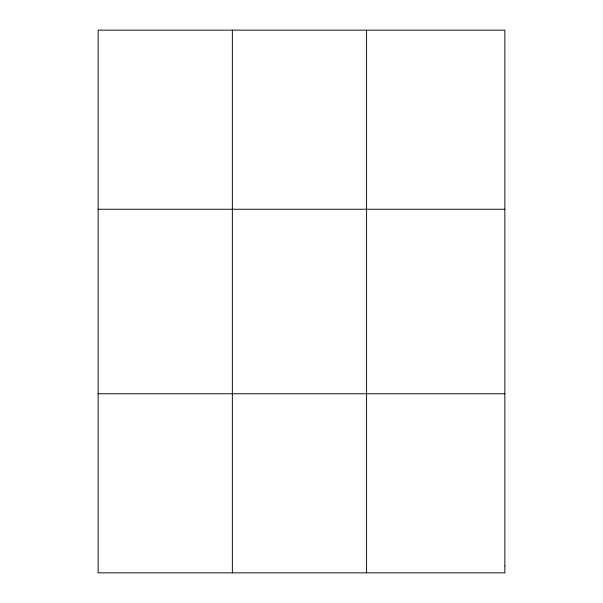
<?xml version="1.0" encoding="UTF-8"?>
<svg xmlns="http://www.w3.org/2000/svg" width="603" height="603" viewBox="0 0 603 603"><rect width="100%" height="100%" fill="white"/><g stroke="black" fill="none" stroke-linecap="round" stroke-linejoin="round"><path stroke-width="0.9" d="M232.359 572.85L232.359 30.15M366.579 572.85L366.579 30.15M98.138 209.241L504.862 209.241M98.138 393.759L504.862 393.759M504.862 565.961L504.862 572.85L98.138 572.85L98.138 30.15L504.862 30.15L504.862 565.961"/></g></svg>
